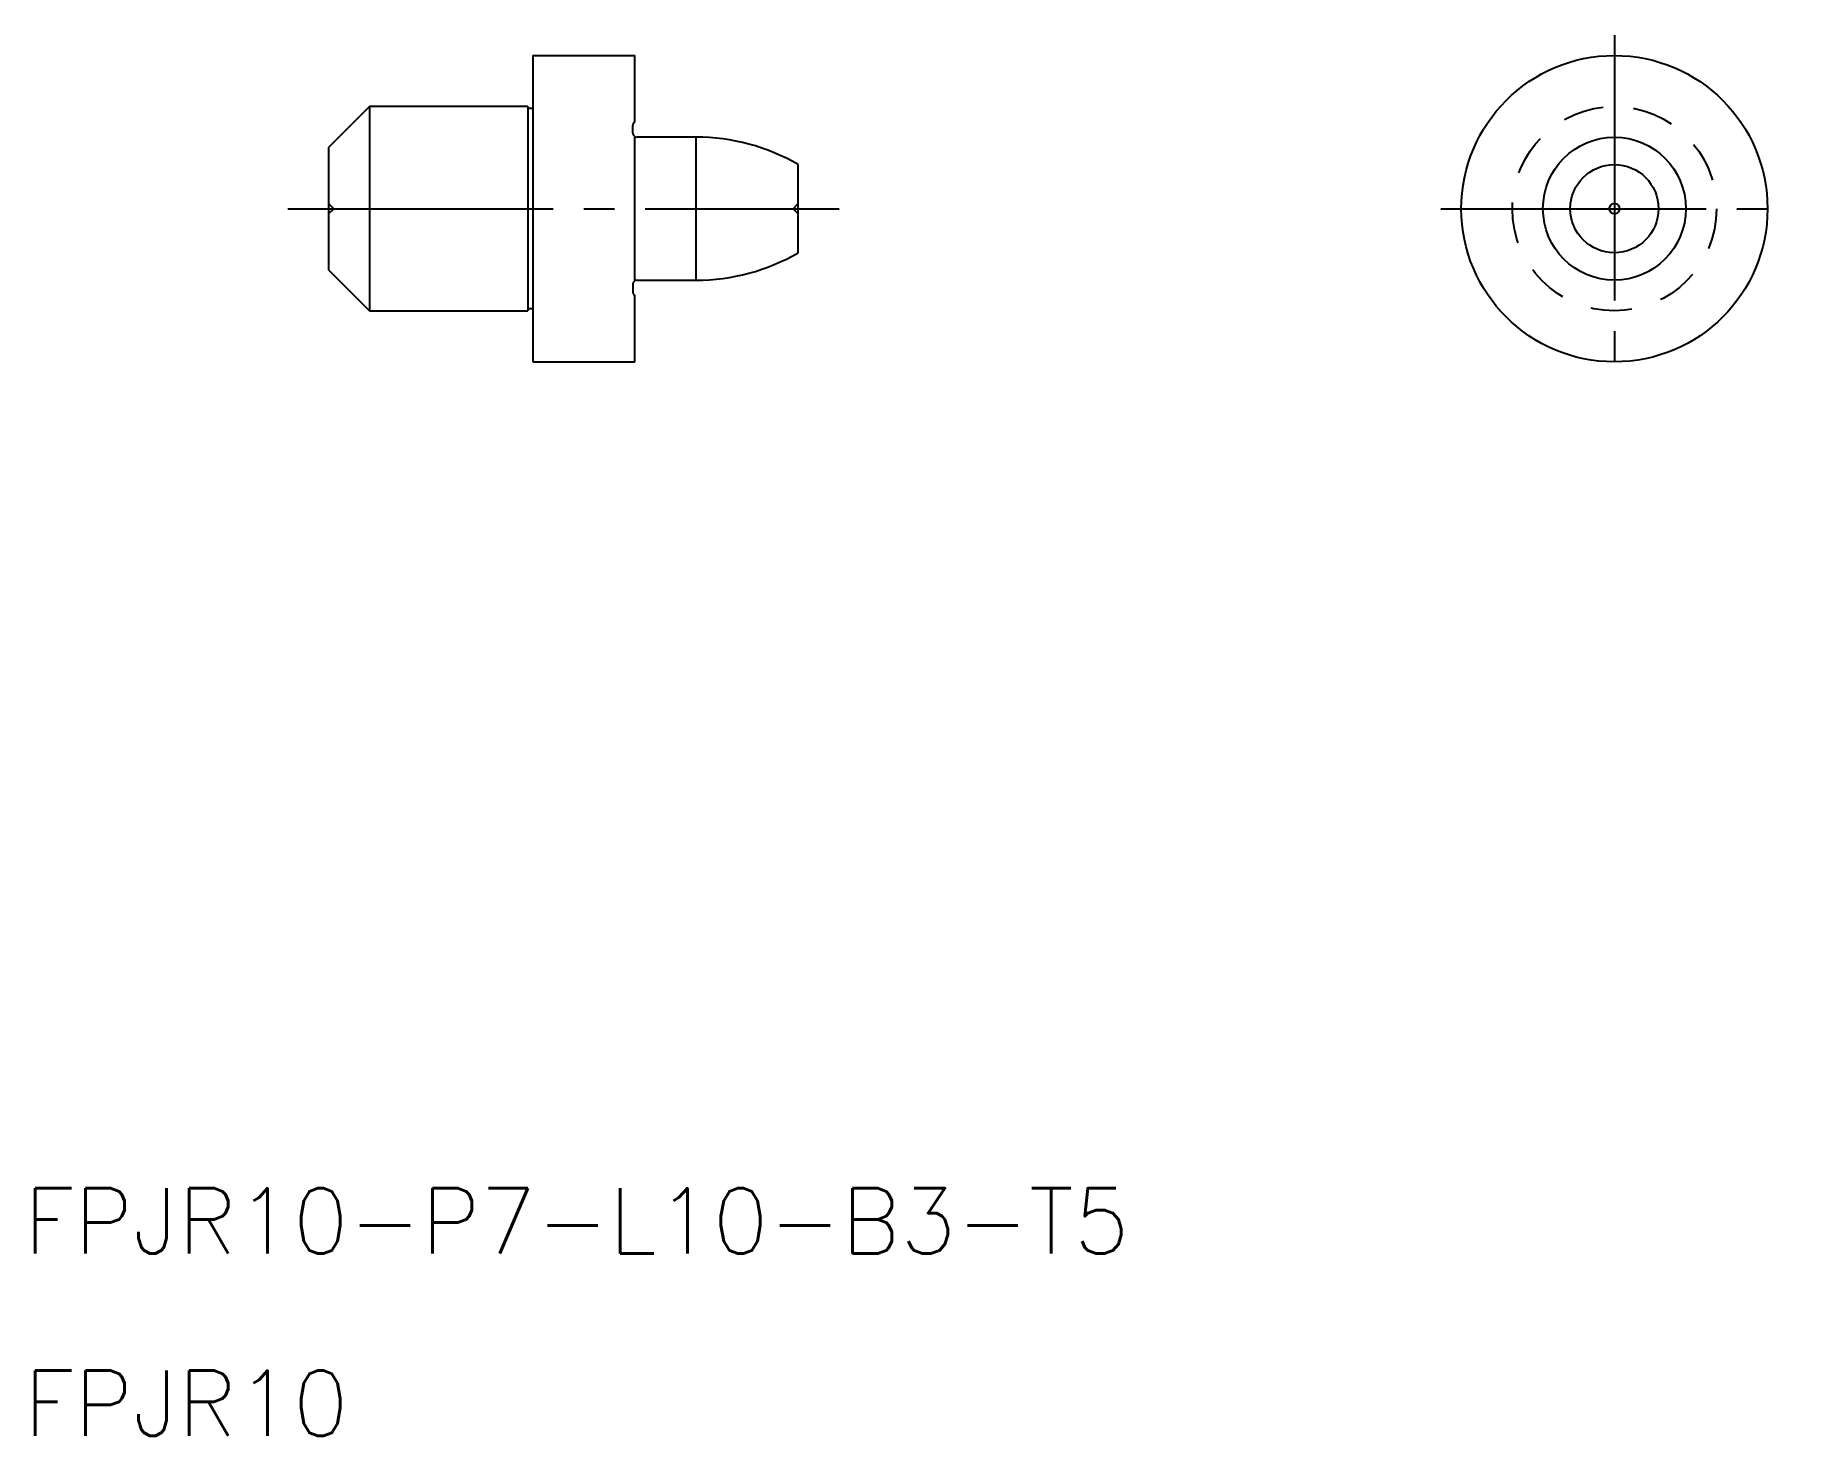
# Model space of a CAD drawing. Extents: x 50.4 to 136.2, y 112.3 to 180.9.
import ezdxf

# ---------------------------------------------------------------- set-up
doc = ezdxf.new("R2010")
doc.units = 0
doc.linetypes.add('CENTER', pattern=[17.5, 13, -1.5, 1.5, -1.5])
doc.linetypes.add('DASHED', pattern=[3.5, 2, -1.5])
doc.layers.get('0').update_dxf_attribs({"linetype": 'CONTINUOUS'})
doc.layers.add('CENTER', color=1, linetype='CENTER')
doc.styles.get("Standard").update_dxf_attribs({"font": 'txt.shx', "bigfont": '@extfont2.shx'})

msp = doc.modelspace()

# ---------------------------------------------------------------- linework, layer by layer
at = {"color": 7, "linetype": 'CONTINUOUS'}
for p, q in [((74.747, 179.885), (74.747, 164.885)), ((74.747, 179.885), (79.747, 179.885)), ((79.747, 176.635), (79.747, 179.885)), ((66.747, 177.385), (64.747, 175.385)), ((74.497, 177.385), (66.747, 177.385)), ((66.747, 177.385), (66.747, 167.385)), ((74.497, 177.385), (74.497, 167.385)), ((74.747, 177.285), (74.497, 177.285)), ((79.647, 176.085), (79.647, 176.461)), ((64.747, 175.385), (64.747, 169.385)), ((79.747, 168.885), (79.747, 175.885)), ((79.747, 168.885), (79.747, 175.885)), ((82.747, 175.885), (79.847, 175.885)), ((82.747, 168.885), (82.747, 175.885)), ((87.747, 170.224), (87.747, 174.545)), ((64.747, 169.385), (66.747, 167.385)), ((79.647, 168.685), (79.647, 168.308)), ((79.847, 168.885), (82.747, 168.885)), ((74.747, 167.485), (74.497, 167.485)), ((79.747, 164.885), (79.747, 168.135)), ((66.747, 167.385), (74.497, 167.385)), ((74.747, 164.885), (79.747, 164.885))]:
    msp.add_line(p, q, dxfattribs=at)
at = {"color": 3, "linetype": 'DASHED'}
for p, q in [((64.747, 172.635), (64.997, 172.385)), ((87.747, 172.635), (87.497, 172.385)), ((64.997, 172.385), (64.747, 172.135)), ((87.497, 172.385), (87.747, 172.135))]:
    msp.add_line(p, q, dxfattribs=at)
at = {"color": 7, "linetype": 'CONTINUOUS'}
for radius in [7.5, 3.5, 2.16, 0.25]:
    msp.add_circle((127.731, 172.385), radius, dxfattribs=at)
at = {"color": 3, "linetype": 'DASHED'}
msp.add_circle((127.731, 172.385), 5, dxfattribs=at)
at = {"color": 7, "linetype": 'CONTINUOUS'}
for centre, radius, start, end in [((79.847, 176.461), 0.2, 120, 180), ((79.847, 176.085), 0.2, 180, 270), ((82.747, 165.885), 10, 60, 90), ((82.747, 178.885), 10, 270, 300), ((79.847, 168.685), 0.2, 90, 180), ((79.847, 168.308), 0.2, 180, 240)]:
    msp.add_arc(centre, radius, start, end, dxfattribs=at)
at = {"layer": 'CENTER', "color": 1, "linetype": 'CENTER'}
for p, q in [((127.731, 180.885), (127.731, 163.885)), ((62.747, 172.385), (89.747, 172.385)), ((119.231, 172.385), (136.231, 172.385))]:
    msp.add_line(p, q, dxfattribs=at)

# ---------------------------------------------------------------- texts
at = {"color": 7, "linetype": 'CONTINUOUS'}
for s, p in [('FPJR10-P7-L10-B3-T5', (49.816, 121.225)), ('FPJR10', (49.816, 112.297))]:
    msp.add_text(s, height=3.2, dxfattribs=at).set_placement(p)

doc.saveas('drawing.dxf')
